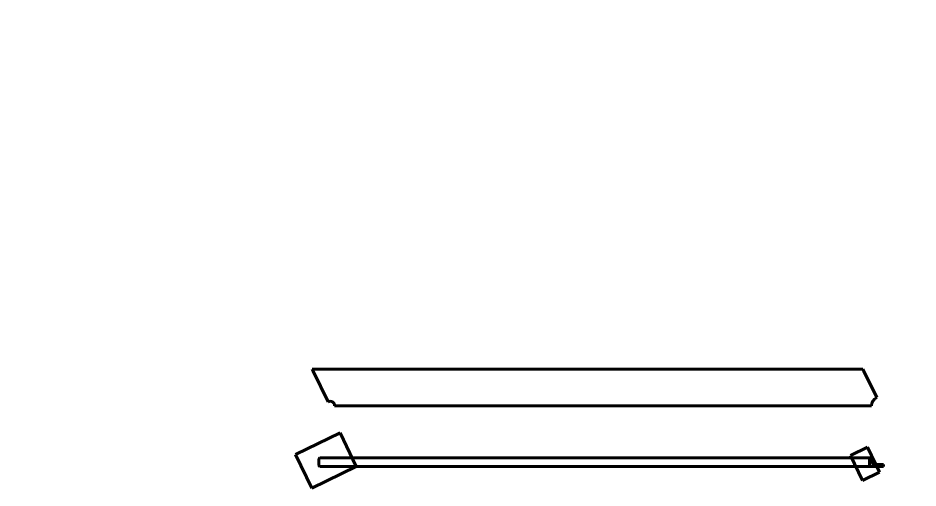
# Model space of a CAD drawing. Header units: millimetres. Extents: x 0 to 3780, y -368 to 405.
# Drawn here: x 1047 to 2028, y -216 to 297 of the extents above; entities that cross this region are included whole.
import ezdxf

# ---------------------------------------------------------------- set-up
doc = ezdxf.new("R2010")
doc.units = ezdxf.units.MM
doc.linetypes.add('K5LT_BASIC', pattern=[0])
doc.layers.add('Системный слой (1)', color=7, linetype='Continuous', true_color=0x909090)

# ---------------------------------------------------------------- blocks, each defined once
blk = doc.blocks.new('U9')
at = {"layer": 'Системный слой (1)', "color": 5, "linetype": 'K5LT_BASIC', "lineweight": 60, "true_color": 0x0000ff}
for p, q in [((1954.8, -180.58), (1973.48, -171.49)), ((1973.48, -171.49), (1986.61, -198.46)), ((1967.93, -207.55), (1954.8, -180.58)), ((1986.61, -198.46), (1967.93, -207.55))]:
    blk.add_line(p, q, dxfattribs=at)
blk = doc.blocks.new('U10')
at = {"layer": 'Системный слой (1)', "color": 5, "linetype": 'K5LT_BASIC', "lineweight": 60, "true_color": 0x0000ff}
for p, q in [((1349.65, -179.48), (1398.17, -155.87)), ((1398.17, -155.87), (1415.9, -192.31)), ((1367.39, -215.93), (1349.65, -179.48)), ((1415.9, -192.31), (1367.39, -215.93))]:
    blk.add_line(p, q, dxfattribs=at)

msp = doc.modelspace()

# ---------------------------------------------------------------- linework, layer by layer
at = {"layer": 'Системный слой (1)', "color": 5, "linetype": 'K5LT_BASIC', "lineweight": 60, "true_color": 0x0000ff}
for p, q in [((1368.7695, -88.2816), (1367.7961, -86.2816)), ((1367.7961, -86.2816), (1968.363, -86.2816)), ((1368.7695, -88.2816), (1385.0769, -121.7859)), ((1969.3364, -88.2816), (1968.363, -86.2816)), ((1969.3364, -88.2816), (1983.4556, -117.2901)), ((1392.2651, -126.2816), (1977.832, -126.2816)), ((1375.0128, -185.1685), (1375.0128, -190.313)), ((1375.9863, -183.1685), (1976.5531, -183.1685)), ((1975.5797, -185.1685), (1975.5797, -190.313)), ((1979.2958, -189.4926), (1977.3392, -183.9888)), ((1375.9863, -192.313), (1976.5531, -192.313)), ((1976.5531, -192.313), (1990.6723, -192.313)), ((1990.6723, -190.313), (1980.0819, -190.313)), ((1990.6723, -190.313), (1990.6723, -192.313))]:
    msp.add_line(p, q, dxfattribs=at)
for centre, radius, start, end in [((1987.832, -126.2816), 10, 115.9533757, 180), ((1387.2651, -126.2816), 5, 0, 115.9533757)]:
    msp.add_arc(centre, radius, start, end, dxfattribs=at)
for centre, start_param, end_param in [((1375.9863, -185.1685), 0.04026969, 1.57079633), ((1976.5531, -185.1685), 0.04026969, 1.57079633), ((1976.5531, -185.1685), 5.34321508, 6.32345499), ((1375.9863, -190.313), 1.57079633, 3.14159265), ((1976.5531, -190.313), 1.57079633, 3.14159265), ((1980.0819, -188.313), 2.20162242, 3.14159265)]:
    msp.add_ellipse(centre, major_axis=(0, 2), ratio=0.48672566, start_param=start_param, end_param=end_param, dxfattribs=at)

# ---------------------------------------------------------------- block references
at = {"layer": 'Системный слой (1)'}
for name in ['U10', 'U9']:
    msp.add_blockref(name, (0, 0), dxfattribs=at)

doc.saveas('drawing.dxf')
